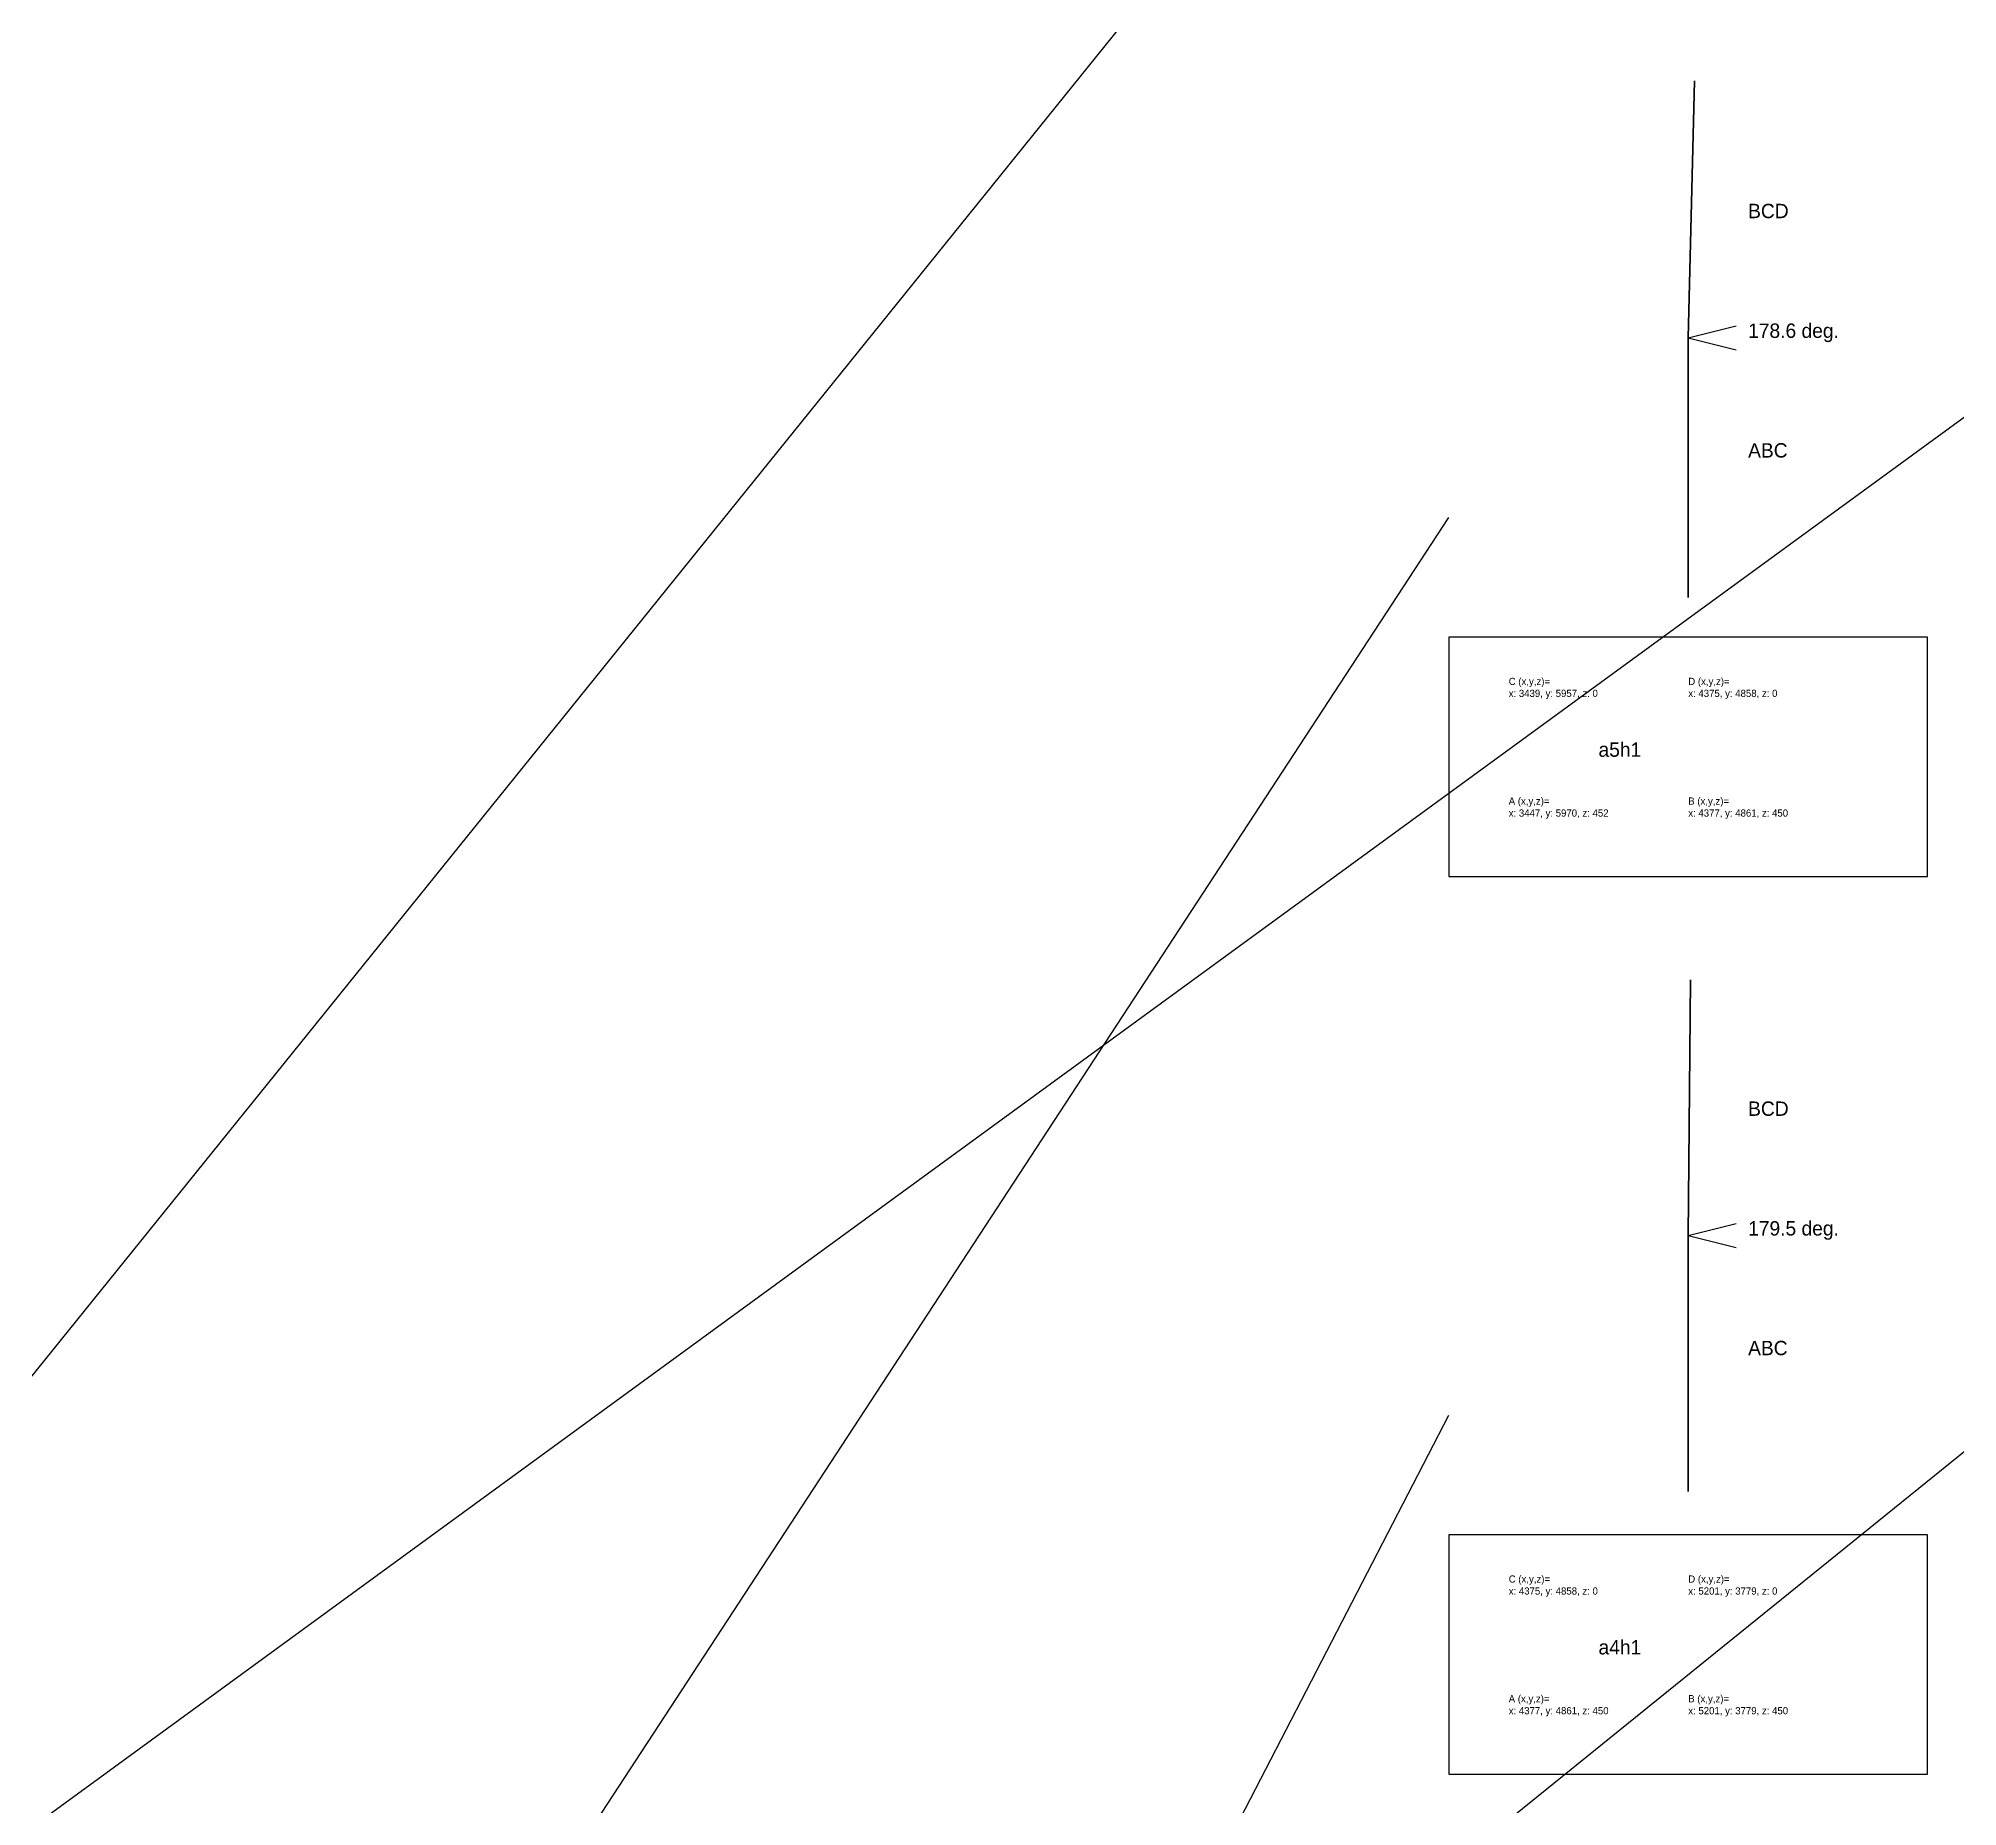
# Model space of a CAD drawing. Extents: x -14946 to 15402, y -21157 to 21439.
# Drawn here: x 4739 to 7945, y 8129 to 11084 of the extents above; entities that cross this region are included whole.
import ezdxf

# ---------------------------------------------------------------- set-up
doc = ezdxf.new("R2010")
doc.units = 0
doc.header["$MEASUREMENT"] = 0
for name, color, linetype in [('08-connection.bottomRing', 7, 'CONTINUOUS'), ('08-connection.topRing', 7, 'CONTINUOUS'), ('08-text.bottomRing', 7, 'CONTINUOUS'), ('41_RING_BOTTOM_PLINE', 1, 'CONTINUOUS')]:
    doc.layers.add(name, color=color, linetype=linetype)

msp = doc.modelspace()

# ---------------------------------------------------------------- linework, layer by layer
at = {"layer": '08-connection.bottomRing', "linetype": 'Continuous'}
for p, q in [((2884.7, 6564.2, 229.2), (7095.2, 11783.3)), ((3910.7, 5414.3, 226.2), (7095.2, 10283.3)), ((4789.1, 4320, 225), (7095.2, 8783.3))]:
    msp.add_line(p, q, dxfattribs=at)
at = {"layer": '08-connection.topRing', "linetype": 'Continuous'}
for p, q in [((2985.5, 6823.5, 4953.9), (10866.2, 12574.7)), ((3958.6, 5491.2, 5009.9), (10866.2, 11074.7))]:
    msp.add_line(p, q, dxfattribs=at)
at = {"layer": '08-text.bottomRing', "linetype": 'Continuous'}
for p, q in [((7495.2, 10583.3), (7575.2, 10603.3)), ((7495.2, 10583.3), (7575.2, 10563.3)), ((7495.2, 9083.3), (7575.2, 9103.3)), ((7495.2, 9083.3), (7575.2, 9063.3))]:
    msp.add_line(p, q, dxfattribs=at)
for points in [[(7095.2, 9683.3), (7895.2, 9683.3), (7895.2, 10083.3), (7095.2, 10083.3)], [(7095.2, 8183.3), (7895.2, 8183.3), (7895.2, 8583.3), (7095.2, 8583.3)]]:
    msp.add_lwpolyline(points, close=True, dxfattribs=at)
at = {"layer": '41_RING_BOTTOM_PLINE', "color": 2, "extrusion": (-0.999702, 0.024424, -9.99201e-16), "elevation": -7234.5}
msp.add_lwpolyline([(-10763.2, -1511), (-11192.9, -1377.4), (-10763.2, 0), (-10763.2, -1511)], dxfattribs=at)
at = {"layer": '41_RING_BOTTOM_PLINE', "extrusion": (1, -4.31927e-15, 1.38778e-15), "elevation": 7495.2}
msp.add_lwpolyline([(10583.3, -1511), (10583.3, 0), (10149.6, -130), (10583.3, -1511)], dxfattribs=at)
at = {"layer": '41_RING_BOTTOM_PLINE', "color": 2, "extrusion": (-0.999967, 0.008079, -1.38778e-15), "elevation": -7421.6}
msp.add_lwpolyline([(-9570.7, -1290.8), (-9143.5, 0), (-9143.5, -1432.2), (-9570.7, -1290.8)], dxfattribs=at)
at = {"layer": '41_RING_BOTTOM_PLINE', "extrusion": (-1, 2.51516e-15, -1.55431e-15), "elevation": -7495.2}
msp.add_lwpolyline([(-9083.3, -1432.2), (-9083.3, 0), (-8655.8, -140.8), (-9083.3, -1432.2)], dxfattribs=at)

# ---------------------------------------------------------------- texts
at = {"layer": '08-text.bottomRing', "linetype": 'Continuous'}
for s, height, p in [('BCD', 24, (7595.2, 10783.3)), ('178.6 deg.', 24, (7595.2, 10583.3)), ('ABC', 24, (7595.2, 10383.3)), ('C (x,y,z)=', 12, (7195.2, 10003.3)), ('D (x,y,z)=', 12, (7495.2, 10003.3)), ('x: 3439, y: 5957, z: 0', 12, (7195.2, 9983.3)), ('x: 4375, y: 4858, z: 0', 12, (7495.2, 9983.3)), ('a5h1', 24, (7345.2, 9883.3)), ('A (x,y,z)=', 12, (7195.2, 9803.3)), ('B (x,y,z)=', 12, (7495.2, 9803.3)), ('x: 3447, y: 5970, z: 452', 12, (7195.2, 9783.3)), ('x: 4377, y: 4861, z: 450', 12, (7495.2, 9783.3)), ('BCD', 24, (7595.2, 9283.3)), ('179.5 deg.', 24, (7595.2, 9083.3)), ('ABC', 24, (7595.2, 8883.3)), ('C (x,y,z)=', 12, (7195.2, 8503.3)), ('D (x,y,z)=', 12, (7495.2, 8503.3)), ('x: 4375, y: 4858, z: 0', 12, (7195.2, 8483.3)), ('x: 5201, y: 3779, z: 0', 12, (7495.2, 8483.3)), ('a4h1', 24, (7345.2, 8383.3)), ('A (x,y,z)=', 12, (7195.2, 8303.3)), ('B (x,y,z)=', 12, (7495.2, 8303.3)), ('x: 4377, y: 4861, z: 450', 12, (7195.2, 8283.3)), ('x: 5201, y: 3779, z: 450', 12, (7495.2, 8283.3))]:
    msp.add_text(s, height=height, dxfattribs=at).set_placement(p)

doc.saveas('drawing.dxf')
